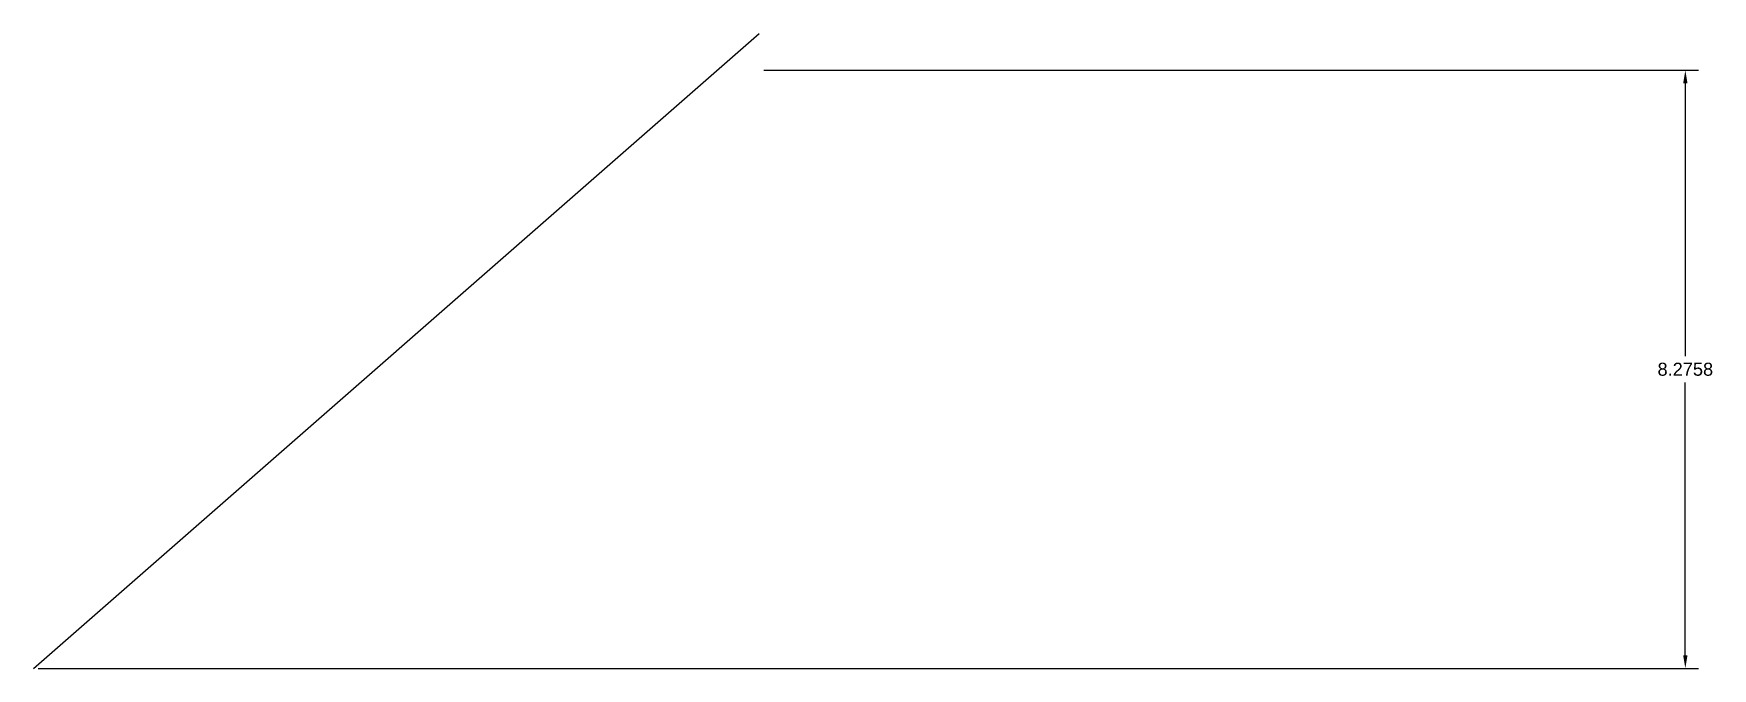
# Model space of a CAD drawing. Header units: inches. Extents: x 19.8 to 43.1, y 9.3 to 18.1.
import ezdxf

# ---------------------------------------------------------------- set-up
doc = ezdxf.new("R2010")
doc.units = ezdxf.units.IN
doc.header["$MEASUREMENT"] = 0
doc.styles.get("Standard").update_dxf_attribs({"font": 'arial.ttf'})
doc.dimstyles.get("Standard").update_dxf_attribs({"dimtxt": 0.18, "dimasz": 0.18, "dimexe": 0.18, "dimexo": 0.0625, "dimgap": 0.09, "dimtad": 0, "dimtih": 1, "dimtoh": 1, "dimdec": 4, "dimzin": 0, "dimdsep": 46, "dimtxsty": 'Standard', "dimcen": 0.09, "dimadec": 0, "dimazin": 0, "dimtfac": 1, "dimtdec": 4, "dimtofl": 0, "dimtmove": 0, "dimatfit": 3, "dimfxl": 1, "dimtolj": 1, "dimtzin": 0, "dimarcsym": 0})

# ---------------------------------------------------------------- blocks, each defined once
blk = doc.blocks.new('*D2')
at = {"color": 0, "lineweight": -2, "transparency": 16777216}
for p, q in [((29.943, 17.59), (42.873, 17.59)), ((42.693, 17.41), (42.693, 13.634)), ((42.693, 9.494), (42.693, 13.27)), ((19.903, 9.314), (42.873, 9.314))]:
    blk.add_line(p, q, dxfattribs=at)
at = {"color": 0, "transparency": 16777216}
for points in [[(42.663, 17.41), (42.723, 17.41), (42.693, 17.59)], [(42.663, 9.494), (42.723, 9.494), (42.693, 9.314)]]:
    blk.add_solid(points, dxfattribs=at)
at = {"layer": 'Defpoints', "color": 0, "transparency": 16777216}
for p in [(29.88, 17.59), (42.693, 17.59), (19.84, 9.314)]:
    blk.add_point(p, dxfattribs=at)
at = {"color": 0, "transparency": 16777216, "insert": (42.693, 13.452), "char_height": 0.18, "attachment_point": 5}
blk.add_mtext('\\A1;8.2758', dxfattribs=at)

msp = doc.modelspace()

# ---------------------------------------------------------------- linework, layer by layer
msp.add_line((19.84007, 9.31418), (29.88049, 18.09667))

# ---------------------------------------------------------------- dimensions: what is measured, and where the dimension line sits
dim = msp.add_linear_dim(base=(42.69302, 17.58998), p1=(19.84007, 9.31418), p2=(29.88049, 17.58998), angle=90, dimstyle='Standard')
dim.commit()
dim.dimension.update_dxf_attribs({"geometry": '*D2', "text_midpoint": (42.69302, 13.45208)})

doc.saveas('drawing.dxf')
